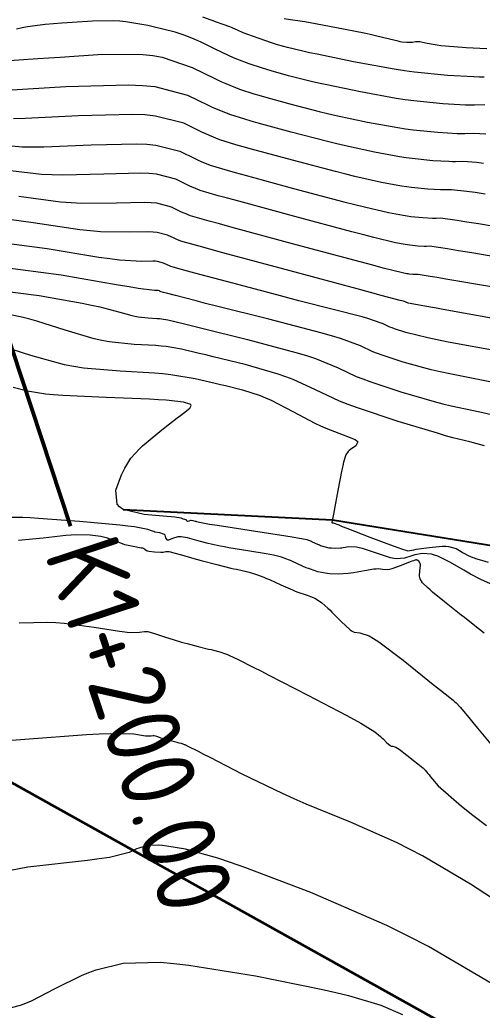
# Model space of a CAD drawing. Header units: millimetres. Extents: x 837475 to 838477, y 1189012 to 1191015.
# Drawn here: x 837748.9 to 837785.9, y 1190123.2 to 1190202.4 of the extents above; entities that cross this region are included whole.
import ezdxf

# ---------------------------------------------------------------- set-up
doc = ezdxf.new("R2010")
doc.units = ezdxf.units.MM
doc.header["$LTSCALE"] = 0.3
for name, color, linetype, lineweight in [('Abscisado 100m', 250, 'Continuous', 50), ('CORREDORVIA', 94, 'Continuous', 40), ('VIA_Curvas', 250, 'Continuous', 80)]:
    doc.layers.add(name, color=color, linetype=linetype, lineweight=lineweight)
for name, color, linetype, lineweight, true_color in [('COTAS 10', 7, 'Continuous', 9, 0x6e3e2d), ('COTAS INT', 7, 'Continuous', 5, 0x9fa19f), ('Escorrentias', 7, 'Continuous', 25, 0x00a8ad)]:
    doc.layers.add(name, color=color, linetype=linetype, lineweight=lineweight, true_color=true_color)
doc.styles.get("Standard").update_dxf_attribs({"font": 'isocp2.shx', "bigfont": '@extfont2.shx'})

msp = doc.modelspace()

# ---------------------------------------------------------------- linework, layer by layer
at = {"layer": 'Abscisado 100m'}
msp.add_line((837736.582, 1190211.607, 1705.277), (837752.989, 1190161.874, 1705.277), dxfattribs=at)
at = {"layer": 'CORREDORVIA'}
msp.add_lwpolyline([(838157.033, 1190996.193), (838237.174, 1190821.339), (838237.001, 1190602.875), (838240.031, 1190437.198), (838223.537, 1190366.272), (838184.199, 1189898.277), (837734.304, 1190149.151), (837849.078, 1189569.699), (837751.159, 1189231.384), (837593.191, 1189234.399), (837695.481, 1189679.225), (837660.573, 1189835.358), (837597.737, 1190012.464), (837490.666, 1190492.599), (837964.301, 1190234.408), (838010.155, 1190346.41), (837974.613, 1190516.877), (837969.419, 1190653.334), (837963.574, 1190795.982), (837910.676, 1191000.965)], close=True, dxfattribs=at)
at = {"layer": 'COTAS 10'}
for points in [[(837747.314, 1190199.042), (837750.383, 1190199.249), (837751.268, 1190199.309), (837752.169, 1190199.37), (837755.552, 1190199.6), (837758.768, 1190199.583), (837759.565, 1190199.487), (837760.32, 1190199.353), (837762.707, 1190198.541), (837764.578, 1190197.624), (837765.008, 1190197.423), (837765.4, 1190197.246), (837766.499, 1190196.796), (837767.633, 1190196.435), (837768.047, 1190196.312), (837768.505, 1190196.18), (837770.52, 1190195.623), (837772.87, 1190195.023), (837773.539, 1190194.865), (837774.216, 1190194.709), (837776.728, 1190194.173), (837779.146, 1190193.733), (837779.764, 1190193.639), (837780.361, 1190193.557), (837782.33, 1190193.357), (837783.884, 1190193.272), (837784.218, 1190193.262), (837784.51, 1190193.257), (837785.219, 1190193.289), (837786.187, 1190193.239)], [(837786.636, 1190180.996), (837782.986, 1190181.622), (837782.283, 1190181.74), (837781.715, 1190181.835), (837780.777, 1190181.979), (837780.672, 1190181.975), (837780.628, 1190181.975), (837780.578, 1190181.977), (837780.347, 1190181.989), (837780.054, 1190182.019), (837779.965, 1190182.031), (837779.873, 1190182.045), (837779.513, 1190182.111), (837777.978, 1190182.504), (837777.146, 1190182.724), (837776.137, 1190182.993), (837771.02, 1190184.368), (837765.913, 1190185.75), (837764.909, 1190186.025), (837764.083, 1190186.251), (837762.584, 1190186.678), (837762.147, 1190186.857), (837761.991, 1190186.927), (837761.82, 1190187.007), (837761.076, 1190187.372), (837759.888, 1190187.678), (837759.437, 1190187.721), (837758.932, 1190187.746), (837756.67, 1190187.686), (837753.889, 1190187.662), (837753.058, 1190187.709), (837752.2, 1190187.78), (837748.882, 1190188.233)], [(837786.078, 1190168.288), (837784.884, 1190168.6), (837783.539, 1190168.935), (837782.965, 1190169.098), (837782.303, 1190169.29), (837779.184, 1190170.236), (837775.924, 1190171.32), (837775.174, 1190171.6), (837774.489, 1190171.87), (837772.567, 1190172.772), (837770.797, 1190173.592), (837770.207, 1190173.811), (837769.576, 1190174.026), (837766.937, 1190174.776), (837764.383, 1190175.408), (837763.804, 1190175.549), (837763.282, 1190175.676), (837761.86, 1190176.012), (837760.639, 1190176.216), (837760.243, 1190176.26), (837759.821, 1190176.299), (837758.09, 1190176.393), (837756.09, 1190176.603), (837755.499, 1190176.714), (837754.891, 1190176.849), (837752.562, 1190177.528), (837750.304, 1190178.247), (837749.741, 1190178.407), (837749.205, 1190178.551), (837747.494, 1190178.928)], [(837748.898, 1190154.124), (837751.192, 1190154.189), (837751.838, 1190154.162), (837752.49, 1190154.117), (837754.887, 1190153.791), (837756.919, 1190153.454), (837757.341, 1190153.401), (837757.702, 1190153.366), (837758.496, 1190153.385), (837758.921, 1190153.452), (837759.049, 1190153.447), (837759.181, 1190153.431), (837759.696, 1190153.288), (837760.255, 1190153.083), (837760.415, 1190153.029), (837760.578, 1190152.976), (837761.186, 1190152.79), (837761.872, 1190152.599), (837762.084, 1190152.542), (837762.307, 1190152.483), (837763.19, 1190152.254), (837764.032, 1190152.038), (837764.228, 1190151.988), (837764.408, 1190151.941), (837764.923, 1190151.806), (837765.39, 1190151.65), (837765.54, 1190151.59), (837765.698, 1190151.523), (837766.342, 1190151.221), (837767.629, 1190150.569), (837768.192, 1190150.282), (837768.846, 1190149.948), (837771.954, 1190148.356), (837775.023, 1190146.753), (837775.652, 1190146.412), (837776.184, 1190146.116), (837777.309, 1190145.42), (837777.761, 1190145.041), (837777.87, 1190144.945), (837777.971, 1190144.852), (837778.277, 1190144.551), (837778.509, 1190144.339), (837778.563, 1190144.303), (837778.613, 1190144.277), (837778.758, 1190144.265), (837778.998, 1190144.188), (837779.109, 1190144.122), (837779.238, 1190144.036), (837779.863, 1190143.56), (837780.495, 1190143.053), (837780.628, 1190142.946), (837780.743, 1190142.854), (837781.01, 1190142.646), (837781.148, 1190142.534), (837781.183, 1190142.503), (837781.216, 1190142.472), (837781.321, 1190142.359), (837781.537, 1190142.099), (837781.641, 1190141.975), (837781.763, 1190141.827), (837782.361, 1190141.108), (837784.222, 1190139.477), (837785.141, 1190138.755), (837786.234, 1190137.917)]]:
    msp.add_lwpolyline(points, dxfattribs=at)
at = {"layer": 'COTAS INT'}
for points in [[(837786.107, 1190195.551), (837785.278, 1190195.514), (837784.936, 1190195.519), (837784.545, 1190195.531), (837782.727, 1190195.631), (837780.422, 1190195.864), (837779.724, 1190195.961), (837779.001, 1190196.071), (837776.171, 1190196.585), (837773.464, 1190197.15), (837772.818, 1190197.293), (837772.217, 1190197.43), (837770.42, 1190197.874), (837769.023, 1190198.266), (837768.675, 1190198.37), (837768.343, 1190198.471), (837767.282, 1190198.82), (837766.274, 1190199.211), (837765.976, 1190199.339), (837765.668, 1190199.476), (837764.489, 1190200.042), (837763.381, 1190200.583), (837763.12, 1190200.704), (837762.878, 1190200.813), (837762.167, 1190201.104), (837761.351, 1190201.352), (837761.043, 1190201.434), (837760.699, 1190201.522), (837759.162, 1190201.889), (837757.407, 1190202.192), (837756.927, 1190202.239), (837756.449, 1190202.27), (837754.743, 1190202.252), (837753.134, 1190202.137), (837752.718, 1190202.108), (837752.314, 1190202.08), (837750.96, 1190201.987), (837749.563, 1190201.795), (837749.133, 1190201.704), (837748.683, 1190201.597)], [(837786.045, 1190197.771), (837785.654, 1190197.777), (837785.206, 1190197.79), (837783.124, 1190197.904), (837780.484, 1190198.172), (837779.684, 1190198.282), (837778.855, 1190198.409), (837775.614, 1190198.997), (837772.712, 1190199.591), (837772.097, 1190199.721), (837771.564, 1190199.836), (837770.32, 1190200.125), (837769.542, 1190200.352), (837769.302, 1190200.427), (837769.053, 1190200.508), (837768.065, 1190200.844), (837767.157, 1190201.172), (837766.958, 1190201.248), (837766.781, 1190201.317), (837766.331, 1190201.512), (837765.971, 1190201.677), (837765.851, 1190201.726), (837765.723, 1190201.778), (837765.186, 1190201.98), (837764.577, 1190202.197), (837764.403, 1190202.258), (837764.227, 1190202.321), (837763.573, 1190202.55)], [(837786.264, 1190200.023), (837784.593, 1190200.106), (837782.949, 1190200.238), (837782.591, 1190200.276), (837782.274, 1190200.314), (837781.48, 1190200.458), (837781.019, 1190200.567), (837780.913, 1190200.584), (837780.816, 1190200.594), (837780.543, 1190200.584), (837780.311, 1190200.545), (837780.24, 1190200.538), (837780.165, 1190200.532), (837779.871, 1190200.524), (837779.467, 1190200.568), (837779.323, 1190200.595), (837779.166, 1190200.629), (837778.482, 1190200.804), (837777.363, 1190201.074), (837776.93, 1190201.168), (837776.445, 1190201.27), (837774.249, 1190201.709), (837772.14, 1190202.106), (837771.709, 1190202.182), (837771.345, 1190202.244), (837770.582, 1190202.347), (837770.069, 1190202.421)], [(837785.979, 1190190.858), (837785.42, 1190190.936), (837784.331, 1190191.027), (837783.742, 1190191.001), (837783.5, 1190191.005), (837783.223, 1190191.013), (837781.934, 1190191.084), (837780.299, 1190191.249), (837779.805, 1190191.318), (837779.291, 1190191.396), (837777.285, 1190191.76), (837774.969, 1190192.268), (837774.261, 1190192.437), (837773.524, 1190192.617), (837770.62, 1190193.372), (837767.986, 1190194.094), (837767.419, 1190194.255), (837766.923, 1190194.398), (837765.716, 1190194.773), (837764.75, 1190195.168), (837764.405, 1190195.324), (837764.026, 1190195.501), (837762.381, 1190196.307), (837759.752, 1190196.985), (837758.754, 1190197.08), (837757.638, 1190197.136), (837752.634, 1190197.002), (837747.861, 1190196.708)], [(837786.119, 1190188.407), (837785.316, 1190188.534), (837784.654, 1190188.633), (837783.442, 1190188.765), (837782.975, 1190188.744), (837782.782, 1190188.747), (837782.562, 1190188.754), (837781.537, 1190188.81), (837780.238, 1190188.942), (837779.845, 1190188.996), (837779.437, 1190189.058), (837777.842, 1190189.348), (837775.721, 1190189.827), (837774.982, 1190190.008), (837774.177, 1190190.211), (837770.72, 1190191.121), (837767.468, 1190192.008), (837766.792, 1190192.197), (837766.213, 1190192.361), (837764.933, 1190192.749), (837764.099, 1190193.09), (837763.801, 1190193.225), (837763.475, 1190193.377), (837762.055, 1190194.073), (837759.786, 1190194.658), (837758.924, 1190194.741), (837757.962, 1190194.788), (837753.643, 1190194.673), (837749.368, 1190194.447), (837748.434, 1190194.424)], [(837746.641, 1190192.441), (837749.138, 1190192.206), (837749.975, 1190192.186), (837750.875, 1190192.185), (837754.652, 1190192.344), (837758.285, 1190192.441), (837759.095, 1190192.401), (837759.82, 1190192.332), (837761.728, 1190191.839), (837762.923, 1190191.254), (837763.198, 1190191.126), (837763.448, 1190191.012), (837764.15, 1190190.725), (837765.503, 1190190.325), (837766.164, 1190190.14), (837766.949, 1190189.922), (837770.82, 1190188.87), (837774.83, 1190187.805), (837775.703, 1190187.58), (837776.474, 1190187.386), (837778.399, 1190186.935), (837779.582, 1190186.721), (837779.885, 1190186.674), (837780.177, 1190186.634), (837781.14, 1190186.536), (837781.901, 1190186.495), (837782.064, 1190186.49), (837782.207, 1190186.488), (837782.554, 1190186.503), (837783.887, 1190186.33), (837784.652, 1190186.209), (837785.589, 1190186.056), (837790.4, 1190185.24)], [(837790.6, 1190182.759), (837785.058, 1190183.706), (837783.988, 1190183.885), (837783.12, 1190184.027), (837781.666, 1190184.241), (837781.439, 1190184.231), (837781.346, 1190184.233), (837781.24, 1190184.236), (837780.744, 1190184.263), (837780.115, 1190184.327), (837779.925, 1190184.353), (837779.727, 1190184.383), (837778.956, 1190184.523), (837777.226, 1190184.945), (837776.425, 1190185.152), (837775.483, 1190185.399), (837770.92, 1190186.619), (837766.431, 1190187.836), (837765.536, 1190188.082), (837764.793, 1190188.288), (837763.367, 1190188.702), (837762.798, 1190188.935), (837762.595, 1190189.027), (837762.372, 1190189.131), (837761.402, 1190189.606), (837759.854, 1190190.005), (837759.266, 1190190.061), (837758.609, 1190190.094), (837755.661, 1190190.015), (837752.382, 1190189.923), (837751.517, 1190189.947), (837750.669, 1190189.993), (837747.762, 1190190.337)], [(837788.1, 1190178.224), (837783.051, 1190179.135), (837782.078, 1190179.312), (837781.289, 1190179.456), (837779.975, 1190179.704), (837779.876, 1190179.737), (837779.854, 1190179.745), (837779.833, 1190179.754), (837779.775, 1190179.781), (837779.681, 1190179.816), (837779.638, 1190179.829), (837779.587, 1190179.843), (837779.343, 1190179.907), (837777.814, 1190180.314), (837776.954, 1190180.545), (837775.904, 1190180.828), (837770.535, 1190182.274), (837765.178, 1190183.723), (837764.135, 1190184.007), (837763.284, 1190184.239), (837761.801, 1190184.654), (837761.496, 1190184.779), (837761.388, 1190184.828), (837761.269, 1190184.884), (837760.75, 1190185.138), (837759.922, 1190185.351), (837759.607, 1190185.382), (837759.256, 1190185.399), (837757.679, 1190185.357), (837755.396, 1190185.4), (837754.599, 1190185.471), (837753.731, 1190185.567), (837750.002, 1190186.129), (837746.35, 1190186.615)], [(837787.296, 1190175.818), (837783.173, 1190176.585), (837782.3, 1190176.758), (837781.543, 1190176.915), (837779.777, 1190177.337), (837778.888, 1190177.633), (837778.684, 1190177.709), (837778.497, 1190177.783), (837777.973, 1190178.029), (837777.13, 1190178.342), (837776.742, 1190178.458), (837776.287, 1190178.588), (837774.088, 1190179.161), (837771.237, 1190179.887), (837770.371, 1190180.112), (837769.473, 1190180.347), (837765.955, 1190181.285), (837762.926, 1190182.104), (837762.337, 1190182.265), (837761.856, 1190182.396), (837761.018, 1190182.631), (837760.846, 1190182.701), (837760.784, 1190182.729), (837760.717, 1190182.76), (837760.424, 1190182.904), (837759.956, 1190183.025), (837759.778, 1190183.042), (837759.579, 1190183.052), (837758.688, 1190183.028), (837756.903, 1190183.138), (837756.141, 1190183.232), (837755.262, 1190183.354), (837751.122, 1190184.025), (837746.859, 1190184.592)], [(837786.492, 1190173.412), (837783.295, 1190174.035), (837782.522, 1190174.205), (837781.796, 1190174.373), (837779.58, 1190174.97), (837777.9, 1190175.529), (837777.514, 1190175.673), (837777.161, 1190175.812), (837776.171, 1190176.276), (837774.578, 1190176.868), (837773.846, 1190177.088), (837772.987, 1190177.332), (837768.832, 1190178.415), (837764.659, 1190179.459), (837763.789, 1190179.678), (837763.042, 1190179.867), (837761.374, 1190180.297), (837760.675, 1190180.486), (837760.539, 1190180.523), (837760.428, 1190180.553), (837760.235, 1190180.607), (837760.195, 1190180.623), (837760.181, 1190180.63), (837760.165, 1190180.637), (837760.098, 1190180.67), (837759.99, 1190180.698), (837759.949, 1190180.702), (837759.903, 1190180.704), (837759.697, 1190180.699), (837758.41, 1190180.876), (837757.682, 1190180.994), (837756.793, 1190181.141), (837752.242, 1190181.921), (837747.367, 1190182.57)], [(837746.897, 1190180.764), (837750.485, 1190180.317), (837753.939, 1190179.684), (837754.684, 1190179.534), (837755.338, 1190179.395), (837756.937, 1190178.982), (837757.896, 1190178.703), (837758.147, 1190178.647), (837758.39, 1190178.601), (837759.214, 1190178.515), (837759.926, 1190178.476), (837760.1, 1190178.46), (837760.263, 1190178.442), (837760.766, 1190178.358), (837762.006, 1190178.056), (837762.633, 1190177.901), (837763.385, 1190177.715), (837767.124, 1190176.785), (837771, 1190175.749), (837771.837, 1190175.497), (837772.571, 1190175.259), (837774.369, 1190174.524), (837775.825, 1190173.841), (837776.344, 1190173.636), (837776.912, 1190173.425), (837779.382, 1190172.603), (837782.05, 1190171.832), (837782.743, 1190171.651), (837783.417, 1190171.485), (837785.688, 1190171.006), (837788.041, 1190170.476)], [(837747.569, 1190176.256), (837749.803, 1190175.523), (837752.484, 1190174.792), (837753.255, 1190174.644), (837754.038, 1190174.52), (837756.967, 1190174.272), (837759.716, 1190174.122), (837760.385, 1190174.06), (837761.015, 1190173.99), (837762.954, 1190173.665), (837764.558, 1190173.296), (837764.975, 1190173.197), (837765.381, 1190173.101), (837766.749, 1190172.767), (837768.151, 1190172.303), (837768.578, 1190172.124), (837769.022, 1190171.924), (837770.765, 1190171.019), (837772.51, 1190170.099), (837772.954, 1190169.888), (837773.382, 1190169.697), (837774.79, 1190169.169), (837775.733, 1190168.788), (837775.869, 1190168.691), (837775.95, 1190168.596), (837775.791, 1190168.282), (837775.353, 1190167.996), (837775.259, 1190167.919), (837775.177, 1190167.843), (837774.978, 1190167.577), (837774.809, 1190166.98), (837774.746, 1190166.696), (837774.675, 1190166.36), (837774.359, 1190164.716), (837774.065, 1190163.121), (837774.008, 1190162.815), (837773.961, 1190162.568), (837773.88, 1190162.167), (837773.876, 1190162.153), (837773.878, 1190162.15), (837773.882, 1190162.147), (837773.906, 1190162.14), (837773.933, 1190162.136), (837773.938, 1190162.135), (837773.942, 1190162.134), (837773.95, 1190162.133), (837773.951, 1190162.133), (837773.957, 1190162.13), (837773.966, 1190162.13), (837774.419, 1190161.956), (837774.704, 1190161.846), (837775.058, 1190161.709), (837776.912, 1190160.992), (837778.781, 1190160.28), (837779.144, 1190160.147), (837779.44, 1190160.042), (837779.951, 1190159.891), (837780.255, 1190159.952), (837780.42, 1190159.98), (837780.621, 1190160.012), (837781.637, 1190160.169), (837782.726, 1190160.268), (837782.972, 1190160.264), (837783.194, 1190160.247), (837783.794, 1190160.073), (837784.214, 1190159.829), (837784.322, 1190159.768), (837784.426, 1190159.711), (837784.77, 1190159.526), (837785.125, 1190159.368), (837785.236, 1190159.327), (837785.353, 1190159.287), (837785.82, 1190159.151), (837786.364, 1190158.989)], [(837786.721, 1190157.167), (837785.822, 1190157.567), (837784.953, 1190158.032), (837784.691, 1190158.178), (837784.419, 1190158.332), (837783.359, 1190158.947), (837782.332, 1190159.462), (837782.081, 1190159.552), (837781.844, 1190159.619), (837781.112, 1190159.672), (837780.505, 1190159.557), (837780.348, 1190159.518), (837780.196, 1190159.477), (837779.687, 1190159.303), (837779.05, 1190159.246), (837778.818, 1190159.277), (837778.561, 1190159.33), (837777.432, 1190159.693), (837776.31, 1190160.075), (837776.057, 1190160.139), (837775.83, 1190160.186), (837775.219, 1190160.205), (837774.789, 1190160.126), (837774.676, 1190160.111), (837774.565, 1190160.099), (837774.183, 1190160.078), (837773.834, 1190160.092), (837773.743, 1190160.101), (837773.655, 1190160.113), (837773.356, 1190160.177), (837773.064, 1190160.272), (837772.979, 1190160.303), (837772.893, 1190160.337), (837772.569, 1190160.48), (837772.262, 1190160.62), (837772.187, 1190160.652), (837772.116, 1190160.681), (837771.896, 1190160.763), (837771.124, 1190160.908), (837770.706, 1190160.977), (837770.199, 1190161.059), (837767.628, 1190161.458), (837765.048, 1190161.857), (837764.535, 1190161.939), (837764.11, 1190162.008), (837763.302, 1190162.151), (837763.08, 1190162.209), (837763.024, 1190162.224), (837762.971, 1190162.238), (837762.798, 1190162.288), (837762.648, 1190162.314), (837762.609, 1190162.313), (837762.57, 1190162.31), (837762.44, 1190162.269), (837762.34, 1190162.234), (837762.32, 1190162.234), (837762.305, 1190162.238), (837762.28, 1190162.288), (837762.256, 1190162.353), (837762.242, 1190162.367), (837762.223, 1190162.379), (837762.129, 1190162.407), (837762.013, 1190162.43), (837761.951, 1190162.448), (837761.841, 1190162.493), (837761.323, 1190162.57), (837761.034, 1190162.6), (837760.683, 1190162.635), (837758.891, 1190162.793), (837757.204, 1190163.205), (837756.919, 1190163.4), (837756.713, 1190163.629), (837756.627, 1190164.748), (837757.07, 1190165.958), (837757.198, 1190166.245), (837757.327, 1190166.511), (837757.812, 1190167.3), (837758.497, 1190168.045), (837758.752, 1190168.284), (837759.037, 1190168.537), (837760.301, 1190169.568), (837761.527, 1190170.516), (837761.788, 1190170.716), (837762.013, 1190170.889), (837762.542, 1190171.288), (837762.647, 1190171.499), (837762.606, 1190171.554), (837762.534, 1190171.606), (837762.02, 1190171.78), (837760.639, 1190171.935), (837760.021, 1190171.976), (837759.3, 1190172.015), (837755.844, 1190172.15), (837752.373, 1190172.306), (837751.643, 1190172.359), (837751.013, 1190172.416), (837749.571, 1190172.657), (837748.43, 1190172.944)], [(837786.035, 1190153.317), (837785.308, 1190153.906), (837784.458, 1190154.556), (837784.2, 1190154.758), (837783.931, 1190154.97), (837782.875, 1190155.812), (837781.922, 1190156.596), (837781.718, 1190156.77), (837781.539, 1190156.926), (837781.111, 1190157.335), (837780.921, 1190157.661), (837780.894, 1190157.764), (837780.877, 1190157.874), (837780.908, 1190158.32), (837780.957, 1190158.727), (837780.953, 1190158.813), (837780.941, 1190158.888), (837780.831, 1190159.059), (837780.695, 1190159.135), (837780.667, 1190159.149), (837780.642, 1190159.16), (837780.586, 1190159.175), (837780.389, 1190159.102), (837780.276, 1190159.057), (837780.137, 1190159.002), (837779.422, 1190158.715), (837778.66, 1190158.449), (837778.492, 1190158.408), (837778.342, 1190158.38), (837777.952, 1190158.394), (837777.561, 1190158.44), (837777.41, 1190158.432), (837777.24, 1190158.415), (837776.472, 1190158.28), (837775.614, 1190158.123), (837775.388, 1190158.093), (837775.166, 1190158.068), (837774.405, 1190158.026), (837773.709, 1190158.054), (837773.527, 1190158.073), (837773.351, 1190158.096), (837772.755, 1190158.223), (837772.172, 1190158.412), (837772.003, 1190158.476), (837771.831, 1190158.544), (837771.184, 1190158.829), (837770.573, 1190159.108), (837770.423, 1190159.172), (837770.281, 1190159.23), (837769.842, 1190159.393), (837769.2, 1190159.545), (837768.93, 1190159.596), (837768.621, 1190159.651), (837767.175, 1190159.886), (837765.65, 1190160.134), (837765.291, 1190160.199), (837764.961, 1190160.262), (837763.996, 1190160.474), (837763.264, 1190160.665), (837763.08, 1190160.715), (837762.904, 1190160.763), (837762.335, 1190160.927), (837761.839, 1190161.012), (837761.709, 1190161.011), (837761.582, 1190160.999), (837761.152, 1190160.865), (837760.821, 1190160.75), (837760.758, 1190160.75), (837760.707, 1190160.763), (837760.624, 1190160.928), (837760.546, 1190161.143), (837760.498, 1190161.188), (837760.438, 1190161.228), (837760.126, 1190161.32), (837759.744, 1190161.395), (837759.641, 1190161.424), (837759.538, 1190161.456), (837759.176, 1190161.602), (837758.122, 1190161.802), (837757.584, 1190161.868), (837756.939, 1190161.939), (837753.718, 1190162.236), (837750.45, 1190162.485), (837749.776, 1190162.526), (837749.201, 1190162.555), (837747.956, 1190162.558)], [(837748.842, 1190160.739), (837750.815, 1190160.938), (837752.623, 1190161.134), (837753.047, 1190161.164), (837753.437, 1190161.185), (837754.57, 1190161.174), (837755.425, 1190161.056), (837755.64, 1190161.009), (837755.846, 1190160.956), (837756.511, 1190160.711), (837757.126, 1190160.464), (837757.299, 1190160.409), (837757.475, 1190160.36), (837758.123, 1190160.233), (837758.652, 1190160.143), (837758.753, 1190160.118), (837758.834, 1190160.092), (837758.964, 1190159.999), (837759.08, 1190159.915), (837759.152, 1190159.894), (837759.242, 1190159.875), (837759.713, 1190159.819), (837760.206, 1190159.792), (837760.31, 1190159.792), (837760.399, 1190159.794), (837760.606, 1190159.831), (837760.869, 1190159.825), (837760.995, 1190159.801), (837761.144, 1190159.768), (837761.871, 1190159.567), (837762.837, 1190159.288), (837763.136, 1190159.206), (837763.448, 1190159.121), (837764.69, 1190158.797), (837765.811, 1190158.516), (837766.048, 1190158.459), (837766.252, 1190158.411), (837766.722, 1190158.313), (837767.043, 1190158.244), (837767.154, 1190158.215), (837767.275, 1190158.181), (837767.788, 1190158.023), (837768.447, 1190157.779), (837768.659, 1190157.691), (837768.883, 1190157.596), (837769.8, 1190157.178), (837770.719, 1190156.764), (837770.945, 1190156.671), (837771.158, 1190156.588), (837771.825, 1190156.362), (837772.373, 1190156.167), (837772.511, 1190156.103), (837772.644, 1190156.033), (837773.075, 1190155.745), (837773.55, 1190155.319), (837773.711, 1190155.164), (837773.884, 1190154.992), (837774.612, 1190154.235), (837775.336, 1190153.572), (837775.505, 1190153.46), (837775.661, 1190153.378), (837776.114, 1190153.339), (837776.867, 1190153.1), (837777.212, 1190152.892), (837777.617, 1190152.622), (837779.572, 1190151.135), (837781.548, 1190149.548), (837781.965, 1190149.214), (837782.325, 1190148.928), (837783.159, 1190148.276), (837783.592, 1190147.925), (837783.7, 1190147.828), (837783.802, 1190147.731), (837784.13, 1190147.379), (837784.808, 1190146.565), (837785.131, 1190146.176), (837785.513, 1190145.716), (837787.384, 1190143.465)], [(837788.847, 1190130.693), (837784.953, 1190133.235), (837781.121, 1190135.491), (837780.076, 1190136.044), (837779.038, 1190136.565), (837775.351, 1190138.188), (837771.813, 1190139.642), (837770.869, 1190140.057), (837769.941, 1190140.478), (837766.722, 1190142.041), (837764.163, 1190143.353), (837763.652, 1190143.614), (837763.227, 1190143.832), (837762.403, 1190144.251), (837762.159, 1190144.366), (837762.099, 1190144.391), (837762.042, 1190144.414), (837761.865, 1190144.473), (837761.67, 1190144.524), (837761.602, 1190144.542), (837761.528, 1190144.561), (837761.209, 1190144.643), (837760.874, 1190144.73), (837760.79, 1190144.752), (837760.709, 1190144.774), (837760.449, 1190144.846), (837760.219, 1190144.916), (837760.157, 1190144.936), (837760.097, 1190144.957), (837759.885, 1190145.035), (837759.69, 1190145.089), (837759.64, 1190145.095), (837759.591, 1190145.097), (837759.43, 1190145.071), (837759.129, 1190145.064), (837758.993, 1190145.077), (837758.833, 1190145.097), (837758.063, 1190145.225), (837756.166, 1190145.265), (837755.296, 1190145.23), (837754.276, 1190145.175), (837749.348, 1190144.809), (837744.506, 1190144.432)], [(837787.52, 1190124.769), (837781.586, 1190128.24), (837779.926, 1190129.108), (837778.26, 1190129.935), (837772.185, 1190132.584), (837766.928, 1190134.567), (837765.777, 1190134.973), (837764.759, 1190135.317), (837762.185, 1190136.046), (837760.689, 1190136.288), (837760.351, 1190136.325), (837760.045, 1190136.349), (837759.217, 1190136.329), (837758.611, 1190136.179), (837758.445, 1190136.122), (837758.28, 1190136.057), (837757.693, 1190135.765), (837756.099, 1190135.38), (837755.299, 1190135.257), (837754.344, 1190135.127), (837749.6, 1190134.595), (837744.725, 1190133.66)], [(837746.658, 1190122.976), (837747.664, 1190123.223), (837748.995, 1190123.552), (837749.428, 1190123.718), (837749.887, 1190123.917), (837751.778, 1190124.907), (837753.87, 1190125.947), (837754.458, 1190126.177), (837755.048, 1190126.383), (837757.21, 1190126.918), (837760.161, 1190126.989), (837761.249, 1190126.903), (837762.455, 1190126.77), (837767.787, 1190125.909), (837773.031, 1190124.843), (837774.181, 1190124.581), (837775.199, 1190124.334), (837777.787, 1190123.563), (837779.507, 1190122.813)]]:
    msp.add_lwpolyline(points, dxfattribs=at)
at = {"layer": 'Escorrentias'}
for p, q in [((837757.204, 1190163.205), (837773.921, 1190162.367)), ((837773.921, 1190162.367), (837789.115, 1190159.904))]:
    msp.add_line(p, q, dxfattribs=at)
at = {"layer": 'VIA_Curvas', "elevation": 1705.277}
msp.add_lwpolyline([(838041.852, 1190952.651), (838036.739, 1190647.964, 0.047448), (838038.431, 1190626.329), (838092.197, 1190318.419), (838105.057, 1190244.773, -0.677898), (837923.791, 1190133.091), (837840.859, 1190194.745, 0.749125), (837665.299, 1190062.224), (837745.546, 1189850.114, -0.106451), (837752.737, 1189802.402), (837723.495, 1189335.311)], format="xyb", dxfattribs=at)

# ---------------------------------------------------------------- texts
at = {"layer": 'Abscisado 100m'}
msp.add_text('K1+200.00', height=6, rotation=288.25766, dxfattribs=at).set_placement((837750.859, 1190159.718))

doc.saveas('drawing.dxf')
